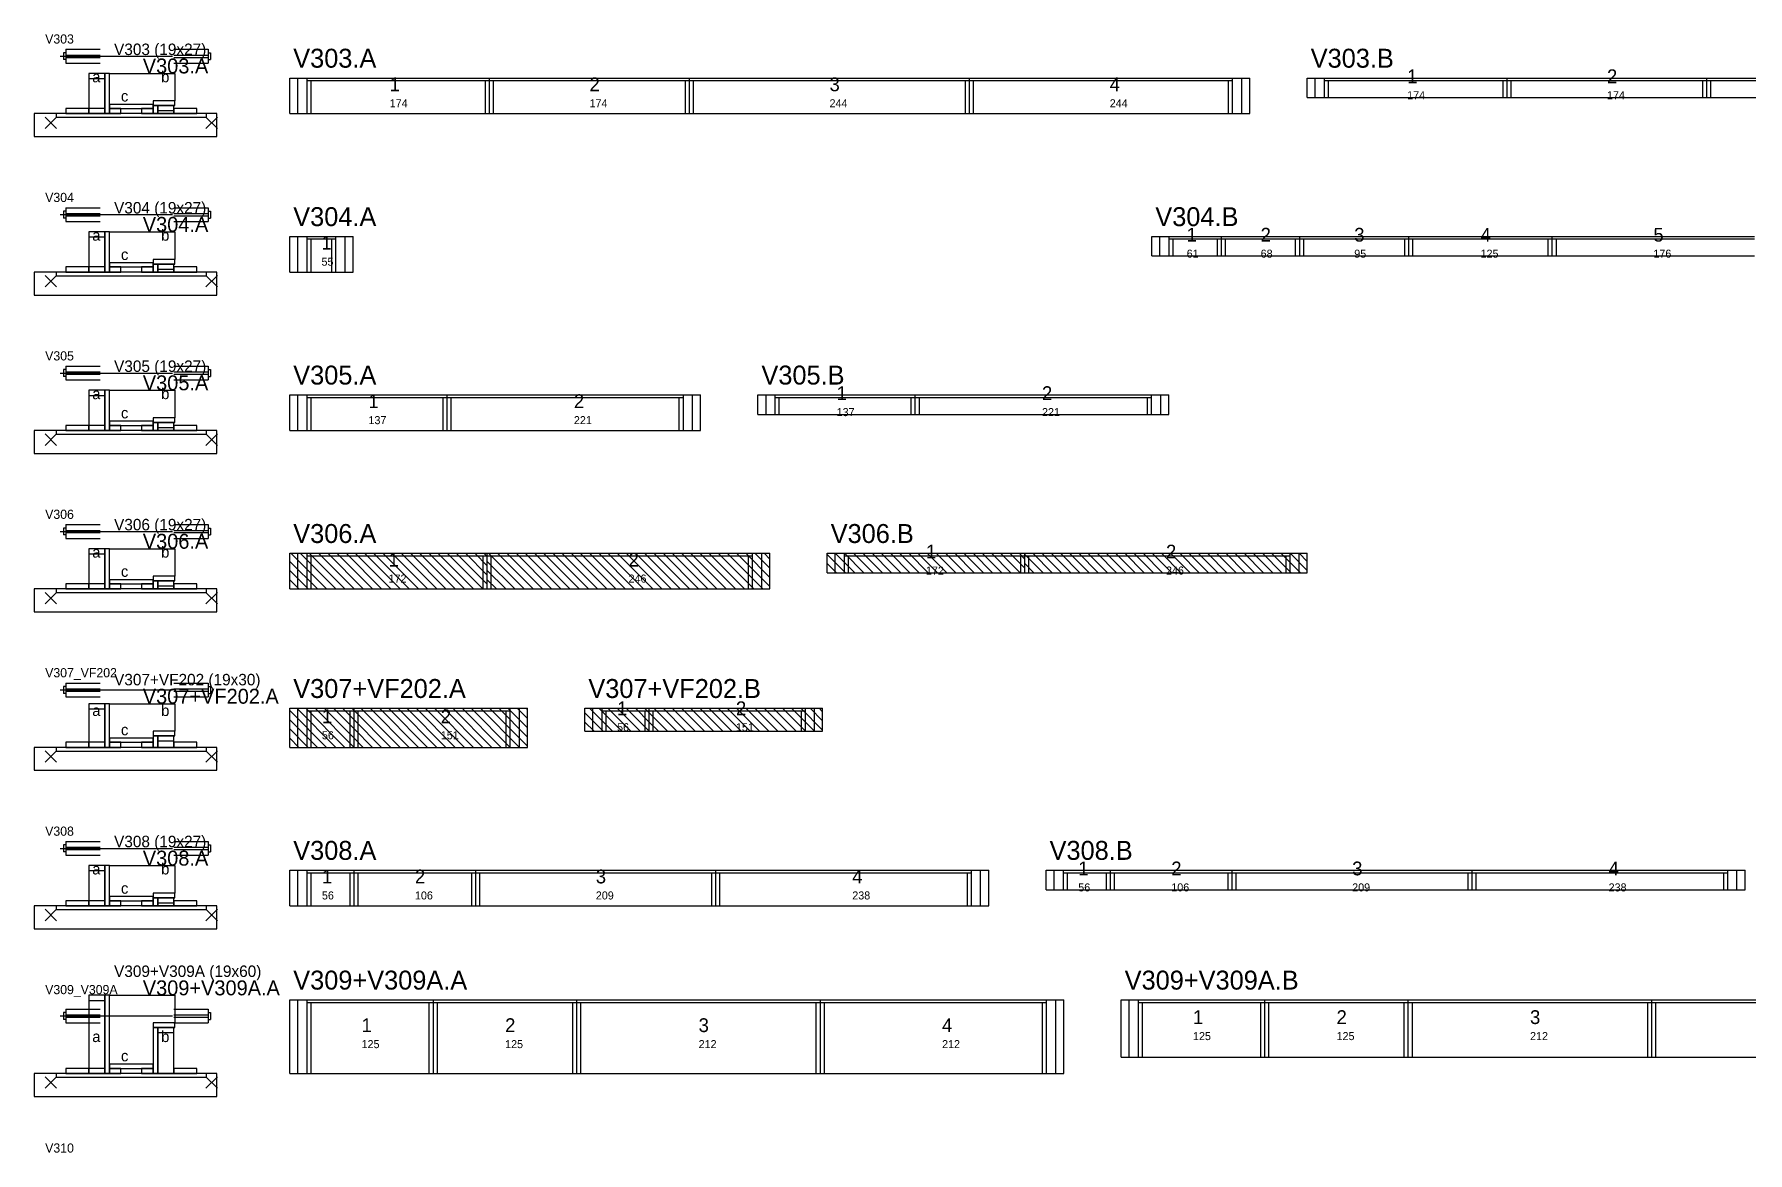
# Model space of a CAD drawing. Header units: metres. Extents: x -10 to 74425, y -2037 to 26.
# Drawn here: x 14770 to 16262, y -961 to 13 of the extents above; entities that cross this region are included whole.
import ezdxf

# ---------------------------------------------------------------- set-up
doc = ezdxf.new("R2010")
doc.units = ezdxf.units.M
doc.layers.add('LABELS', color=3, linetype='Continuous')
doc.layers.add('VIGAS', color=7, linetype='Continuous')

msp = doc.modelspace()

# ---------------------------------------------------------------- linework, layer by layer
at = {"layer": 'VIGAS'}
for p, q in [((14797, 0), (14827, 0)), ((14797, 0), (14797, -12)), ((14891, 0), (14921, 0)), ((14921, 0), (14921, -12)), ((14792, -6), (14890, -6)), ((14795, -3), (14795, -9)), ((14797, -3), (14795, -3)), ((14797, -9), (14795, -9)), ((14797, -5), (14827, -5)), ((14797, -7), (14827, -7)), ((14797, -12), (14827, -12)), ((14891, -5), (14921, -5)), ((14891, -7), (14921, -7)), ((14891, -12), (14921, -12)), ((14921, -3), (14923, -3)), ((14921, -9), (14923, -9)), ((14923, -3), (14923, -9)), ((14992, -25), (15166, -25)), ((14992, -56), (14992, -25)), ((14999, -56), (14999, -25)), ((15007, -56), (15007, -25)), ((15007, -27.2), (15166, -27.2)), ((15010.5, -56), (15010.5, -27.2)), ((15162.5, -56), (15162.5, -27.2)), ((15166, -56), (15166, -25)), ((15166, -56), (15166, -25)), ((15166, -25), (15340, -25)), ((15166, -56), (15166, -25)), ((15166, -56), (15166, -25)), ((15166, -56), (15166, -25)), ((15166, -27.2), (15340, -27.2)), ((15169.5, -56), (15169.5, -27.2)), ((15336.5, -56), (15336.5, -27.2)), ((15340, -56), (15340, -25)), ((15340, -56), (15340, -25)), ((15340, -25), (15584, -25)), ((15340, -56), (15340, -25)), ((15340, -56), (15340, -25)), ((15340, -56), (15340, -25)), ((15340, -27.2), (15584, -27.2)), ((15343.5, -56), (15343.5, -27.2)), ((15580.5, -56), (15580.5, -27.2)), ((15584, -56), (15584, -25)), ((15584, -56), (15584, -25)), ((15584, -25), (15828, -25)), ((15584, -56), (15584, -25)), ((15584, -56), (15584, -25)), ((15584, -56), (15584, -25)), ((15584, -27.2), (15813, -27.2)), ((15587.5, -56), (15587.5, -27.2)), ((15809.5, -56), (15809.5, -27.2)), ((15813, -56), (15813, -25)), ((15821, -56), (15821, -25)), ((15828, -56), (15828, -25)), ((15878, -25), (16052, -25)), ((15878, -42), (15878, -25)), ((15885, -42), (15885, -25)), ((15893, -42), (15893, -25)), ((15893, -27.2), (16052, -27.2)), ((15896.5, -42), (15896.5, -27.2)), ((16048.5, -42), (16048.5, -27.2)), ((16052, -42), (16052, -25)), ((16052, -42), (16052, -25)), ((16052, -25), (16226, -25)), ((16052, -42), (16052, -25)), ((16052, -42), (16052, -25)), ((16052, -42), (16052, -25)), ((16052, -27.2), (16226, -27.2)), ((16055.5, -42), (16055.5, -27.2)), ((16222.5, -42), (16222.5, -27.2)), ((16226, -42), (16226, -25)), ((16226, -42), (16226, -25)), ((16226, -25), (16470, -25)), ((16226, -42), (16226, -25)), ((16226, -42), (16226, -25)), ((16226, -42), (16226, -25)), ((16226, -27.2), (16470, -27.2)), ((16229.5, -42), (16229.5, -27.2)), ((15878, -42), (16052, -42)), ((15893, -42), (15896.5, -42)), ((16048.5, -42), (16052, -42)), ((16052, -42), (16226, -42)), ((16052, -42), (16055.5, -42)), ((16222.5, -42), (16226, -42)), ((16226, -42), (16470, -42)), ((16226, -42), (16229.5, -42)), ((14779, -69), (14789, -59)), ((14779, -59), (14789, -69)), ((14919, -69), (14929, -59)), ((14919, -59), (14929, -69)), ((14992, -56), (15166, -56)), ((15007, -56), (15010.5, -56)), ((15162.5, -56), (15166, -56)), ((15166, -56), (15340, -56)), ((15166, -56), (15169.5, -56)), ((15336.5, -56), (15340, -56)), ((15340, -56), (15584, -56)), ((15340, -56), (15343.5, -56)), ((15580.5, -56), (15584, -56)), ((15584, -56), (15828, -56)), ((15584, -56), (15587.5, -56)), ((15809.5, -56), (15813, -56)), ((14792, -144), (14890, -144)), ((14795, -141), (14795, -147)), ((14797, -141), (14795, -141)), ((14797, -147), (14795, -147)), ((14797, -138), (14827, -138)), ((14797, -138), (14797, -150)), ((14797, -143), (14827, -143)), ((14797, -145), (14827, -145)), ((14891, -138), (14921, -138)), ((14891, -143), (14921, -143)), ((14891, -145), (14921, -145)), ((14921, -138), (14921, -150)), ((14921, -141), (14923, -141)), ((14921, -147), (14923, -147)), ((14923, -141), (14923, -147)), ((14797, -150), (14827, -150)), ((14891, -150), (14921, -150)), ((14992, -163), (15047.2, -163)), ((14992, -194), (14992, -163)), ((14999, -194), (14999, -163)), ((15007, -194), (15007, -163)), ((15032.2, -194), (15032.2, -163)), ((15040.2, -194), (15040.2, -163)), ((15047.2, -194), (15047.2, -163)), ((15742.7, -163), (15803.4, -163)), ((15742.7, -180), (15742.7, -163)), ((15749.7, -180), (15749.7, -163)), ((15757.7, -180), (15757.7, -163)), ((15803.4, -180), (15803.4, -163)), ((15803.4, -180), (15803.4, -163)), ((15803.4, -163), (15871.4, -163)), ((15803.4, -180), (15803.4, -163)), ((15803.4, -180), (15803.4, -163)), ((15803.4, -180), (15803.4, -163)), ((15871.4, -180), (15871.4, -163)), ((15871.4, -180), (15871.4, -163)), ((15871.4, -163), (15966.4, -163)), ((15871.4, -180), (15871.4, -163)), ((15871.4, -180), (15871.4, -163)), ((15871.4, -180), (15871.4, -163)), ((15966.4, -180), (15966.4, -163)), ((15966.4, -180), (15966.4, -163)), ((15966.4, -163), (16091.4, -163)), ((15966.4, -180), (15966.4, -163)), ((15966.4, -180), (15966.4, -163)), ((15966.4, -180), (15966.4, -163)), ((16091.4, -180), (16091.4, -163)), ((16091.4, -180), (16091.4, -163)), ((16091.4, -163), (16267.4, -163)), ((16091.4, -180), (16091.4, -163)), ((16091.4, -180), (16091.4, -163)), ((16091.4, -180), (16091.4, -163)), ((15007, -165.2), (15032.2, -165.2)), ((15010.5, -194), (15010.5, -165.2)), ((15028.7, -194), (15028.7, -165.2)), ((15757.7, -165.2), (15803.4, -165.2)), ((15761.2, -180), (15761.2, -165.2)), ((15799.9, -180), (15799.9, -165.2)), ((15803.4, -165.2), (15871.4, -165.2)), ((15806.9, -180), (15806.9, -165.2)), ((15867.9, -180), (15867.9, -165.2)), ((15871.4, -165.2), (15966.4, -165.2)), ((15874.9, -180), (15874.9, -165.2)), ((15962.9, -180), (15962.9, -165.2)), ((15966.4, -165.2), (16091.4, -165.2)), ((15969.9, -180), (15969.9, -165.2)), ((16087.9, -180), (16087.9, -165.2)), ((16091.4, -165.2), (16267.4, -165.2)), ((16094.9, -180), (16094.9, -165.2)), ((15742.7, -180), (15803.4, -180)), ((15757.7, -180), (15761.2, -180)), ((15799.9, -180), (15803.4, -180)), ((15803.4, -180), (15871.4, -180)), ((15803.4, -180), (15806.9, -180)), ((15867.9, -180), (15871.4, -180)), ((15871.4, -180), (15966.4, -180)), ((15871.4, -180), (15874.9, -180)), ((15962.9, -180), (15966.4, -180)), ((15966.4, -180), (16091.4, -180)), ((15966.4, -180), (15969.9, -180)), ((16087.9, -180), (16091.4, -180)), ((16091.4, -180), (16267.4, -180)), ((16091.4, -180), (16094.9, -180)), ((14779, -207), (14789, -197)), ((14779, -197), (14789, -207)), ((14919, -207), (14929, -197)), ((14919, -197), (14929, -207)), ((14992, -194), (15047.2, -194)), ((15007, -194), (15010.5, -194)), ((15028.7, -194), (15032.2, -194)), ((14792, -282), (14890, -282)), ((14795, -279), (14795, -285)), ((14797, -279), (14795, -279)), ((14797, -276), (14827, -276)), ((14797, -276), (14797, -288)), ((14797, -281), (14827, -281)), ((14797, -283), (14827, -283)), ((14891, -276), (14921, -276)), ((14891, -281), (14921, -281)), ((14891, -283), (14921, -283)), ((14921, -276), (14921, -288)), ((14921, -279), (14923, -279)), ((14923, -279), (14923, -285)), ((14797, -285), (14795, -285)), ((14797, -288), (14827, -288)), ((14891, -288), (14921, -288)), ((14921, -285), (14923, -285)), ((14992, -301), (15129, -301)), ((14992, -332), (14992, -301)), ((14999, -332), (14999, -301)), ((15007, -332), (15007, -301)), ((15007, -303.2), (15129, -303.2)), ((15010.5, -332), (15010.5, -303.2)), ((15125.5, -332), (15125.5, -303.2)), ((15129, -332), (15129, -301)), ((15129, -332), (15129, -301)), ((15129, -301), (15349.7, -301)), ((15129, -332), (15129, -301)), ((15129, -332), (15129, -301)), ((15129, -332), (15129, -301)), ((15129, -303.2), (15334.7, -303.2)), ((15132.5, -332), (15132.5, -303.2)), ((15331.2, -332), (15331.2, -303.2)), ((15334.7, -332), (15334.7, -301)), ((15342.7, -332), (15342.7, -301)), ((15349.7, -332), (15349.7, -301)), ((15399.7, -301), (15536.7, -301)), ((15399.7, -318), (15399.7, -301)), ((15406.7, -318), (15406.7, -301)), ((15414.7, -318), (15414.7, -301)), ((15414.7, -303.2), (15536.7, -303.2)), ((15418.2, -318), (15418.2, -303.2)), ((15533.2, -318), (15533.2, -303.2)), ((15536.7, -318), (15536.7, -301)), ((15536.7, -318), (15536.7, -301)), ((15536.7, -301), (15757.4, -301)), ((15536.7, -318), (15536.7, -301)), ((15536.7, -318), (15536.7, -301)), ((15536.7, -318), (15536.7, -301)), ((15536.7, -303.2), (15742.4, -303.2)), ((15540.2, -318), (15540.2, -303.2)), ((15738.9, -318), (15738.9, -303.2)), ((15742.4, -318), (15742.4, -301)), ((15750.4, -318), (15750.4, -301)), ((15757.4, -318), (15757.4, -301)), ((15399.7, -318), (15536.7, -318)), ((15414.7, -318), (15418.2, -318)), ((15533.2, -318), (15536.7, -318)), ((15536.7, -318), (15757.4, -318)), ((15536.7, -318), (15540.2, -318)), ((15738.9, -318), (15742.4, -318)), ((14779, -345), (14789, -335)), ((14779, -335), (14789, -345)), ((14919, -345), (14929, -335)), ((14919, -335), (14929, -345)), ((14992, -332), (15129, -332)), ((15007, -332), (15010.5, -332)), ((15125.5, -332), (15129, -332)), ((15129, -332), (15349.7, -332)), ((15129, -332), (15132.5, -332)), ((15331.2, -332), (15334.7, -332)), ((14795, -417), (14795, -423)), ((14797, -417), (14795, -417)), ((14797, -414), (14827, -414)), ((14797, -414), (14797, -426)), ((14891, -414), (14921, -414)), ((14921, -414), (14921, -426)), ((14921, -417), (14923, -417)), ((14923, -417), (14923, -423)), ((14792, -420), (14890, -420)), ((14797, -423), (14795, -423)), ((14797, -419), (14827, -419)), ((14797, -421), (14827, -421)), ((14797, -426), (14827, -426)), ((14891, -419), (14921, -419)), ((14891, -421), (14921, -421)), ((14891, -426), (14921, -426)), ((14921, -423), (14923, -423)), ((14992, -439), (15164, -439)), ((14992, -470), (14992, -439)), ((15016, -470), (14992, -446)), ((15024, -470), (14993, -439)), ((14999, -470), (14999, -439)), ((15032, -470), (15001, -439)), ((15007, -470), (15007, -439)), ((15007, -441.2), (15164, -441.2)), ((15040, -470), (15009, -439)), ((15010.5, -470), (15010.5, -441.2)), ((15048, -470), (15017, -439)), ((15056, -470), (15025, -439)), ((15064, -470), (15033, -439)), ((15072, -470), (15041, -439)), ((15080, -470), (15049, -439)), ((15088, -470), (15057, -439)), ((15096, -470), (15065, -439)), ((15104, -470), (15073, -439)), ((15112, -470), (15081, -439)), ((15120, -470), (15089, -439)), ((15128, -470), (15097, -439)), ((15136, -470), (15105, -439)), ((15144, -470), (15113, -439)), ((15152, -470), (15121, -439)), ((15160, -470), (15129, -439)), ((15164, -466), (15137, -439)), ((15164, -458), (15145, -439)), ((15164, -450), (15153, -439)), ((15160.5, -470), (15160.5, -441.2)), ((15164, -442), (15161, -439)), ((15164, -470), (15164, -439)), ((15164, -470), (15164, -439)), ((15164, -439), (15410, -439)), ((15164, -470), (15164, -439)), ((15164, -470), (15164, -439)), ((15164, -470), (15164, -439)), ((15164, -441.2), (15395, -441.2)), ((15188, -470), (15164, -446)), ((15196, -470), (15165, -439)), ((15167.5, -470), (15167.5, -441.2)), ((15204, -470), (15173, -439)), ((15212, -470), (15181, -439)), ((15220, -470), (15189, -439)), ((15228, -470), (15197, -439)), ((15236, -470), (15205, -439)), ((15244, -470), (15213, -439)), ((15252, -470), (15221, -439)), ((15260, -470), (15229, -439)), ((15268, -470), (15237, -439)), ((15276, -470), (15245, -439)), ((15284, -470), (15253, -439)), ((15292, -470), (15261, -439)), ((15300, -470), (15269, -439)), ((15308, -470), (15277, -439)), ((15316, -470), (15285, -439)), ((15324, -470), (15293, -439)), ((15332, -470), (15301, -439)), ((15340, -470), (15309, -439)), ((15348, -470), (15317, -439)), ((15356, -470), (15325, -439)), ((15364, -470), (15333, -439)), ((15372, -470), (15341, -439)), ((15380, -470), (15349, -439)), ((15388, -470), (15357, -439)), ((15396, -470), (15365, -439)), ((15404, -470), (15373, -439)), ((15410, -468), (15381, -439)), ((15410, -460), (15389, -439)), ((15391.5, -470), (15391.5, -441.2)), ((15395, -470), (15395, -439)), ((15410, -452), (15397, -439)), ((15403, -470), (15403, -439)), ((15410, -444), (15405, -439)), ((15410, -470), (15410, -439)), ((15460, -439), (15632, -439)), ((15460, -456), (15460, -439)), ((15476, -456), (15460, -440)), ((15467, -456), (15467, -439)), ((15484, -456), (15467, -439)), ((15475, -456), (15475, -439)), ((15492, -456), (15475, -439)), ((15475, -441.2), (15632, -441.2)), ((15478.5, -456), (15478.5, -441.2)), ((15500, -456), (15483, -439)), ((15508, -456), (15491, -439)), ((15516, -456), (15499, -439)), ((15524, -456), (15507, -439)), ((15532, -456), (15515, -439)), ((15540, -456), (15523, -439)), ((15548, -456), (15531, -439)), ((15556, -456), (15539, -439)), ((15564, -456), (15547, -439)), ((15572, -456), (15555, -439)), ((15580, -456), (15563, -439)), ((15588, -456), (15571, -439)), ((15596, -456), (15579, -439)), ((15604, -456), (15587, -439)), ((15612, -456), (15595, -439)), ((15620, -456), (15603, -439)), ((15628, -456), (15611, -439)), ((15632, -452), (15619, -439)), ((15632, -444), (15627, -439)), ((15628.5, -456), (15628.5, -441.2)), ((15632, -456), (15632, -439)), ((15632, -456), (15632, -439)), ((15632, -439), (15878, -439)), ((15632, -456), (15632, -439)), ((15632, -456), (15632, -439)), ((15632, -456), (15632, -439)), ((15648, -456), (15632, -440)), ((15632, -441.2), (15863, -441.2)), ((15635.5, -456), (15635.5, -441.2)), ((15656, -456), (15639, -439)), ((15664, -456), (15647, -439)), ((15672, -456), (15655, -439)), ((15680, -456), (15663, -439)), ((15688, -456), (15671, -439)), ((15696, -456), (15679, -439)), ((15704, -456), (15687, -439)), ((15712, -456), (15695, -439)), ((15720, -456), (15703, -439)), ((15728, -456), (15711, -439)), ((15736, -456), (15719, -439)), ((15744, -456), (15727, -439)), ((15752, -456), (15735, -439)), ((15760, -456), (15743, -439)), ((15768, -456), (15751, -439)), ((15776, -456), (15759, -439)), ((15784, -456), (15767, -439)), ((15792, -456), (15775, -439)), ((15800, -456), (15783, -439)), ((15808, -456), (15791, -439)), ((15816, -456), (15799, -439)), ((15824, -456), (15807, -439)), ((15832, -456), (15815, -439)), ((15840, -456), (15823, -439)), ((15848, -456), (15831, -439)), ((15856, -456), (15839, -439)), ((15864, -456), (15847, -439)), ((15872, -456), (15855, -439)), ((15859.5, -456), (15859.5, -441.2)), ((15863, -456), (15863, -439)), ((15878, -454), (15863, -439)), ((15871, -456), (15871, -439)), ((15878, -446), (15871, -439)), ((15878, -456), (15878, -439)), ((15008, -470), (14992, -454)), ((15000, -470), (14992, -462)), ((15180, -470), (15164, -454)), ((15172, -470), (15164, -462)), ((15468, -456), (15460, -448)), ((15460, -456), (15632, -456)), ((15460, -456), (15460, -456)), ((15475, -456), (15478.5, -456)), ((15628.5, -456), (15632, -456)), ((15640, -456), (15632, -448)), ((15632, -456), (15878, -456)), ((15632, -456), (15635.5, -456)), ((15632, -456), (15632, -456)), ((15859.5, -456), (15863, -456)), ((14779, -483), (14789, -473)), ((14779, -473), (14789, -483)), ((14919, -483), (14929, -473)), ((14919, -473), (14929, -483)), ((14992, -470), (15164, -470)), ((14992, -470), (14992, -470)), ((15007, -470), (15010.5, -470)), ((15160.5, -470), (15164, -470)), ((15164, -470), (15410, -470)), ((15164, -470), (15167.5, -470)), ((15164, -470), (15164, -470)), ((15391.5, -470), (15395, -470)), ((14797, -552), (14827, -552)), ((14797, -552), (14797, -564)), ((14891, -552), (14921, -552)), ((14921, -552), (14921, -564)), ((14792, -558), (14890, -558)), ((14795, -555), (14795, -561)), ((14797, -555), (14795, -555)), ((14797, -561), (14795, -561)), ((14797, -557), (14827, -557)), ((14797, -559), (14827, -559)), ((14797, -564), (14827, -564)), ((14891, -557), (14921, -557)), ((14891, -559), (14921, -559)), ((14891, -564), (14921, -564)), ((14921, -555), (14923, -555)), ((14921, -561), (14923, -561)), ((14923, -555), (14923, -561)), ((14992, -574), (15048, -574)), ((14992, -608), (14992, -574)), ((15024, -608), (14992, -576)), ((15032, -608), (14998, -574)), ((14999, -608), (14999, -574)), ((15040, -608), (15006, -574)), ((15007, -608), (15007, -574)), ((15007, -576.2), (15048, -576.2)), ((15010.5, -608), (15010.5, -576.2)), ((15048, -608), (15014, -574)), ((15048, -600), (15022, -574)), ((15048, -592), (15030, -574)), ((15048, -584), (15038, -574)), ((15044.5, -608), (15044.5, -576.2)), ((15048, -576), (15046, -574)), ((15048, -608), (15048, -574)), ((15048, -608), (15048, -574)), ((15048, -574), (15199, -574)), ((15048, -608), (15048, -574)), ((15048, -608), (15048, -574)), ((15048, -608), (15048, -574)), ((15080, -608), (15048, -576)), ((15048, -576.2), (15184, -576.2)), ((15051.5, -608), (15051.5, -576.2)), ((15088, -608), (15054, -574)), ((15096, -608), (15062, -574)), ((15104, -608), (15070, -574)), ((15112, -608), (15078, -574)), ((15120, -608), (15086, -574)), ((15128, -608), (15094, -574)), ((15136, -608), (15102, -574)), ((15144, -608), (15110, -574)), ((15152, -608), (15118, -574)), ((15160, -608), (15126, -574)), ((15168, -608), (15134, -574)), ((15176, -608), (15142, -574)), ((15184, -608), (15150, -574)), ((15192, -608), (15158, -574)), ((15199, -607), (15166, -574)), ((15199, -599), (15174, -574)), ((15180.5, -608), (15180.5, -576.2)), ((15199, -591), (15182, -574)), ((15184, -608), (15184, -574)), ((15199, -583), (15190, -574)), ((15192, -608), (15192, -574)), ((15199, -575), (15198, -574)), ((15199, -608), (15199, -574)), ((15249, -574), (15305, -574)), ((15249, -594), (15249, -574)), ((15265, -594), (15249, -578)), ((15273, -594), (15253, -574)), ((15256, -594), (15256, -574)), ((15281, -594), (15261, -574)), ((15264, -594), (15264, -574)), ((15264, -576.2), (15305, -576.2)), ((15267.5, -594), (15267.5, -576.2)), ((15289, -594), (15269, -574)), ((15297, -594), (15277, -574)), ((15305, -594), (15285, -574)), ((15305, -586), (15293, -574)), ((15305, -578), (15301, -574)), ((15301.5, -594), (15301.5, -576.2)), ((15305, -594), (15305, -574)), ((15305, -594), (15305, -574)), ((15305, -574), (15456, -574)), ((15305, -594), (15305, -574)), ((15305, -594), (15305, -574)), ((15305, -594), (15305, -574)), ((15305, -576.2), (15441, -576.2)), ((15321, -594), (15305, -578)), ((15308.5, -594), (15308.5, -576.2)), ((15329, -594), (15309, -574)), ((15337, -594), (15317, -574)), ((15345, -594), (15325, -574)), ((15353, -594), (15333, -574)), ((15361, -594), (15341, -574)), ((15369, -594), (15349, -574)), ((15377, -594), (15357, -574)), ((15385, -594), (15365, -574)), ((15393, -594), (15373, -574)), ((15401, -594), (15381, -574)), ((15409, -594), (15389, -574)), ((15417, -594), (15397, -574)), ((15425, -594), (15405, -574)), ((15433, -594), (15413, -574)), ((15441, -594), (15421, -574)), ((15449, -594), (15429, -574)), ((15456, -593), (15437, -574)), ((15437.5, -594), (15437.5, -576.2)), ((15441, -594), (15441, -574)), ((15456, -585), (15445, -574)), ((15449, -594), (15449, -574)), ((15456, -577), (15453, -574)), ((15456, -594), (15456, -574)), ((15016, -608), (14992, -584)), ((15008, -608), (14992, -592)), ((15072, -608), (15048, -584)), ((15064, -608), (15048, -592)), ((15257, -594), (15249, -586)), ((15249, -594), (15305, -594)), ((15249, -594), (15249, -594)), ((15264, -594), (15267.5, -594)), ((15301.5, -594), (15305, -594)), ((15313, -594), (15305, -586)), ((15305, -594), (15456, -594)), ((15305, -594), (15308.5, -594)), ((15305, -594), (15305, -594)), ((15437.5, -594), (15441, -594)), ((14779, -621), (14789, -611)), ((14779, -611), (14789, -621)), ((14919, -621), (14929, -611)), ((14919, -611), (14929, -621)), ((15000, -608), (14992, -600)), ((14992, -608), (15048, -608)), ((14992, -608), (14992, -608)), ((15007, -608), (15010.5, -608)), ((15044.5, -608), (15048, -608)), ((15056, -608), (15048, -600)), ((15048, -608), (15199, -608)), ((15048, -608), (15051.5, -608)), ((15048, -608), (15048, -608)), ((15180.5, -608), (15184, -608)), ((14792, -696), (14890, -696)), ((14795, -693), (14795, -699)), ((14797, -693), (14795, -693)), ((14797, -699), (14795, -699)), ((14797, -690), (14827, -690)), ((14797, -690), (14797, -702)), ((14797, -695), (14827, -695)), ((14797, -697), (14827, -697)), ((14891, -690), (14921, -690)), ((14891, -695), (14921, -695)), ((14891, -697), (14921, -697)), ((14921, -690), (14921, -702)), ((14921, -693), (14923, -693)), ((14921, -699), (14923, -699)), ((14923, -693), (14923, -699)), ((14797, -702), (14827, -702)), ((14891, -702), (14921, -702)), ((14992, -715), (15048, -715)), ((14992, -746), (14992, -715)), ((14999, -746), (14999, -715)), ((15007, -746), (15007, -715)), ((15048, -746), (15048, -715)), ((15048, -746), (15048, -715)), ((15048, -715), (15154, -715)), ((15048, -746), (15048, -715)), ((15048, -746), (15048, -715)), ((15048, -746), (15048, -715)), ((15154, -746), (15154, -715)), ((15154, -746), (15154, -715)), ((15154, -715), (15363, -715)), ((15154, -746), (15154, -715)), ((15154, -746), (15154, -715)), ((15154, -746), (15154, -715)), ((15363, -746), (15363, -715)), ((15363, -746), (15363, -715)), ((15363, -715), (15600.6, -715)), ((15363, -746), (15363, -715)), ((15363, -746), (15363, -715)), ((15363, -746), (15363, -715)), ((15585.6, -746), (15585.6, -715)), ((15593.6, -746), (15593.6, -715)), ((15600.6, -746), (15600.6, -715)), ((15650.6, -715), (15706.6, -715)), ((15650.6, -732), (15650.6, -715)), ((15657.6, -732), (15657.6, -715)), ((15665.6, -732), (15665.6, -715)), ((15706.6, -732), (15706.6, -715)), ((15706.6, -732), (15706.6, -715)), ((15706.6, -715), (15812.6, -715)), ((15706.6, -732), (15706.6, -715)), ((15706.6, -732), (15706.6, -715)), ((15706.6, -732), (15706.6, -715)), ((15812.6, -732), (15812.6, -715)), ((15812.6, -732), (15812.6, -715)), ((15812.6, -715), (16021.6, -715)), ((15812.6, -732), (15812.6, -715)), ((15812.6, -732), (15812.6, -715)), ((15812.6, -732), (15812.6, -715)), ((16021.6, -732), (16021.6, -715)), ((16021.6, -732), (16021.6, -715)), ((16021.6, -715), (16259.2, -715)), ((16021.6, -732), (16021.6, -715)), ((16021.6, -732), (16021.6, -715)), ((16021.6, -732), (16021.6, -715)), ((16244.2, -732), (16244.2, -715)), ((16252.2, -732), (16252.2, -715)), ((16259.2, -732), (16259.2, -715)), ((15007, -717.2), (15048, -717.2)), ((15010.5, -746), (15010.5, -717.2)), ((15044.5, -746), (15044.5, -717.2)), ((15048, -717.2), (15154, -717.2)), ((15051.5, -746), (15051.5, -717.2)), ((15150.5, -746), (15150.5, -717.2)), ((15154, -717.2), (15363, -717.2)), ((15157.5, -746), (15157.5, -717.2)), ((15359.5, -746), (15359.5, -717.2)), ((15363, -717.2), (15585.6, -717.2)), ((15366.5, -746), (15366.5, -717.2)), ((15582.1, -746), (15582.1, -717.2)), ((15665.6, -717.2), (15706.6, -717.2)), ((15669.1, -732), (15669.1, -717.2)), ((15703.1, -732), (15703.1, -717.2)), ((15706.6, -717.2), (15812.6, -717.2)), ((15710.1, -732), (15710.1, -717.2)), ((15809.1, -732), (15809.1, -717.2)), ((15812.6, -717.2), (16021.6, -717.2)), ((15816.1, -732), (15816.1, -717.2)), ((16018.1, -732), (16018.1, -717.2)), ((16021.6, -717.2), (16244.2, -717.2)), ((16025.1, -732), (16025.1, -717.2)), ((16240.7, -732), (16240.7, -717.2)), ((14992, -746), (15048, -746)), ((15007, -746), (15010.5, -746)), ((15044.5, -746), (15048, -746)), ((15048, -746), (15154, -746)), ((15048, -746), (15051.5, -746)), ((15150.5, -746), (15154, -746)), ((15154, -746), (15363, -746)), ((15154, -746), (15157.5, -746)), ((15359.5, -746), (15363, -746)), ((15363, -746), (15600.6, -746)), ((15363, -746), (15366.5, -746)), ((15582.1, -746), (15585.6, -746)), ((15650.6, -732), (15706.6, -732)), ((15665.6, -732), (15669.1, -732)), ((15703.1, -732), (15706.6, -732)), ((15706.6, -732), (15812.6, -732)), ((15706.6, -732), (15710.1, -732)), ((15809.1, -732), (15812.6, -732)), ((15812.6, -732), (16021.6, -732)), ((15812.6, -732), (15816.1, -732)), ((16018.1, -732), (16021.6, -732)), ((16021.6, -732), (16259.2, -732)), ((16021.6, -732), (16025.1, -732)), ((16240.7, -732), (16244.2, -732)), ((14779, -759), (14789, -749)), ((14779, -749), (14789, -759)), ((14919, -759), (14929, -749)), ((14919, -749), (14929, -759)), ((14992, -828), (15117, -828)), ((14992, -892), (14992, -828)), ((14999, -892), (14999, -828)), ((15007, -892), (15007, -828)), ((15007, -830.2), (15117, -830.2)), ((15010.5, -892), (15010.5, -830.2)), ((15113.5, -892), (15113.5, -830.2)), ((15117, -892), (15117, -828)), ((15117, -892), (15117, -828)), ((15117, -828), (15242, -828)), ((15117, -892), (15117, -828)), ((15117, -892), (15117, -828)), ((15117, -892), (15117, -828)), ((15117, -830.2), (15242, -830.2)), ((15120.5, -892), (15120.5, -830.2)), ((15238.5, -892), (15238.5, -830.2)), ((15242, -892), (15242, -828)), ((15242, -892), (15242, -828)), ((15242, -828), (15454, -828)), ((15242, -892), (15242, -828)), ((15242, -892), (15242, -828)), ((15242, -892), (15242, -828)), ((15242, -830.2), (15454, -830.2)), ((15245.5, -892), (15245.5, -830.2)), ((15450.5, -892), (15450.5, -830.2)), ((15454, -892), (15454, -828)), ((15454, -892), (15454, -828)), ((15454, -828), (15666, -828)), ((15454, -892), (15454, -828)), ((15454, -892), (15454, -828)), ((15454, -892), (15454, -828)), ((15454, -830.2), (15651, -830.2)), ((15457.5, -892), (15457.5, -830.2)), ((15647.5, -892), (15647.5, -830.2)), ((15651, -892), (15651, -828)), ((15659, -892), (15659, -828)), ((15666, -892), (15666, -828)), ((15716, -828), (15841, -828)), ((15716, -878), (15716, -828)), ((15723, -878), (15723, -828)), ((15731, -878), (15731, -828)), ((15731, -830.2), (15841, -830.2)), ((15734.5, -878), (15734.5, -830.2)), ((15837.5, -878), (15837.5, -830.2)), ((15841, -878), (15841, -828)), ((15841, -878), (15841, -828)), ((15841, -828), (15966, -828)), ((15841, -878), (15841, -828)), ((15841, -878), (15841, -828)), ((15841, -878), (15841, -828)), ((15841, -830.2), (15966, -830.2)), ((15844.5, -878), (15844.5, -830.2)), ((15962.5, -878), (15962.5, -830.2)), ((15966, -878), (15966, -828)), ((15966, -878), (15966, -828)), ((15966, -828), (16178, -828)), ((15966, -878), (15966, -828)), ((15966, -878), (15966, -828)), ((15966, -878), (15966, -828)), ((15966, -830.2), (16178, -830.2)), ((15969.5, -878), (15969.5, -830.2)), ((16174.5, -878), (16174.5, -830.2)), ((16178, -878), (16178, -828)), ((16178, -878), (16178, -828)), ((16178, -828), (16390, -828)), ((16178, -878), (16178, -828)), ((16178, -878), (16178, -828)), ((16178, -878), (16178, -828)), ((16178, -830.2), (16375, -830.2)), ((16181.5, -878), (16181.5, -830.2)), ((14792, -842), (14890, -842)), ((14795, -839), (14795, -845)), ((14797, -839), (14795, -839)), ((14797, -845), (14795, -845)), ((14797, -836), (14827, -836)), ((14797, -836), (14797, -848)), ((14797, -841), (14827, -841)), ((14797, -843), (14827, -843)), ((14797, -848), (14827, -848)), ((14891, -836), (14921, -836)), ((14891, -841), (14921, -841)), ((14891, -843), (14921, -843)), ((14891, -848), (14921, -848)), ((14921, -836), (14921, -848)), ((14921, -839), (14923, -839)), ((14921, -845), (14923, -845)), ((14923, -839), (14923, -845)), ((15716, -878), (15841, -878)), ((15731, -878), (15734.5, -878)), ((15837.5, -878), (15841, -878)), ((15841, -878), (15966, -878)), ((15841, -878), (15844.5, -878)), ((15962.5, -878), (15966, -878)), ((15966, -878), (16178, -878)), ((15966, -878), (15969.5, -878)), ((16174.5, -878), (16178, -878)), ((16178, -878), (16390, -878)), ((16178, -878), (16181.5, -878)), ((14779, -905), (14789, -895)), ((14779, -895), (14789, -905)), ((14919, -905), (14929, -895)), ((14919, -895), (14929, -905)), ((14992, -892), (15117, -892)), ((15007, -892), (15010.5, -892)), ((15113.5, -892), (15117, -892)), ((15117, -892), (15242, -892)), ((15117, -892), (15120.5, -892)), ((15238.5, -892), (15242, -892)), ((15242, -892), (15454, -892)), ((15242, -892), (15245.5, -892)), ((15450.5, -892), (15454, -892)), ((15454, -892), (15666, -892)), ((15454, -892), (15457.5, -892)), ((15647.5, -892), (15651, -892))]:
    msp.add_line(p, q, dxfattribs=at)
for points in [[(14817, -56), (14831, -56), (14831, -21), (14817, -21)], [(14817, -25.4), (14831, -25.4), (14831, -21), (14817, -21)], [(14831, -56), (14835, -56), (14835, -21), (14831, -21)], [(14835, -48), (14835, -21), (14892, -21), (14892, -45), (14873, -45), (14873, -48)], [(14769.5, -76), (14928.5, -76), (14928.5, -56), (14769.5, -56)], [(14788.5, -59.2), (14919.5, -59.2), (14919.5, -56), (14788.5, -56)], [(14797, -56), (14817, -56), (14817, -51.6), (14797, -51.6)], [(14817, -56), (14831, -56), (14831, -51.6), (14817, -51.6)], [(14835, -51.6), (14873, -51.6), (14873, -48), (14835, -48)], [(14835, -56), (14845, -56), (14845, -51.6), (14835, -51.6)], [(14863, -56), (14873, -56), (14873, -51.6), (14863, -51.6)], [(14873, -49), (14892, -49), (14892, -45), (14873, -45)], [(14873, -56), (14877, -56), (14877, -49), (14873, -49)], [(14877, -56), (14891, -56), (14891, -49), (14877, -49)], [(14877, -53.4), (14891, -53.4), (14891, -49), (14877, -49)], [(14891, -56), (14911, -56), (14911, -51.6), (14891, -51.6)], [(14817, -194), (14831, -194), (14831, -159), (14817, -159)], [(14817, -163.4), (14831, -163.4), (14831, -159), (14817, -159)], [(14831, -194), (14835, -194), (14835, -159), (14831, -159)], [(14835, -186), (14835, -159), (14892, -159), (14892, -183), (14873, -183), (14873, -186)], [(14797, -194), (14817, -194), (14817, -189.6), (14797, -189.6)], [(14817, -194), (14831, -194), (14831, -189.6), (14817, -189.6)], [(14835, -189.6), (14873, -189.6), (14873, -186), (14835, -186)], [(14835, -194), (14845, -194), (14845, -189.6), (14835, -189.6)], [(14863, -194), (14873, -194), (14873, -189.6), (14863, -189.6)], [(14873, -187), (14892, -187), (14892, -183), (14873, -183)], [(14873, -194), (14877, -194), (14877, -187), (14873, -187)], [(14877, -194), (14891, -194), (14891, -187), (14877, -187)], [(14877, -191.4), (14891, -191.4), (14891, -187), (14877, -187)], [(14891, -194), (14911, -194), (14911, -189.6), (14891, -189.6)], [(14769.5, -214), (14928.5, -214), (14928.5, -194), (14769.5, -194)], [(14788.5, -197.2), (14919.5, -197.2), (14919.5, -194), (14788.5, -194)], [(14817, -332), (14831, -332), (14831, -297), (14817, -297)], [(14817, -301.4), (14831, -301.4), (14831, -297), (14817, -297)], [(14831, -332), (14835, -332), (14835, -297), (14831, -297)], [(14835, -324), (14835, -297), (14892, -297), (14892, -321), (14873, -321), (14873, -324)], [(14797, -332), (14817, -332), (14817, -327.6), (14797, -327.6)], [(14817, -332), (14831, -332), (14831, -327.6), (14817, -327.6)], [(14835, -327.6), (14873, -327.6), (14873, -324), (14835, -324)], [(14835, -332), (14845, -332), (14845, -327.6), (14835, -327.6)], [(14863, -332), (14873, -332), (14873, -327.6), (14863, -327.6)], [(14873, -325), (14892, -325), (14892, -321), (14873, -321)], [(14873, -332), (14877, -332), (14877, -325), (14873, -325)], [(14877, -332), (14891, -332), (14891, -325), (14877, -325)], [(14877, -329.4), (14891, -329.4), (14891, -325), (14877, -325)], [(14891, -332), (14911, -332), (14911, -327.6), (14891, -327.6)], [(14769.5, -352), (14928.5, -352), (14928.5, -332), (14769.5, -332)], [(14788.5, -335.2), (14919.5, -335.2), (14919.5, -332), (14788.5, -332)], [(14817, -470), (14831, -470), (14831, -435), (14817, -435)], [(14817, -439.4), (14831, -439.4), (14831, -435), (14817, -435)], [(14831, -470), (14835, -470), (14835, -435), (14831, -435)], [(14835, -462), (14835, -435), (14892, -435), (14892, -459), (14873, -459), (14873, -462)], [(14835, -465.6), (14873, -465.6), (14873, -462), (14835, -462)], [(14873, -463), (14892, -463), (14892, -459), (14873, -459)], [(14769.5, -490), (14928.5, -490), (14928.5, -470), (14769.5, -470)], [(14788.5, -473.2), (14919.5, -473.2), (14919.5, -470), (14788.5, -470)], [(14797, -470), (14817, -470), (14817, -465.6), (14797, -465.6)], [(14817, -470), (14831, -470), (14831, -465.6), (14817, -465.6)], [(14835, -470), (14845, -470), (14845, -465.6), (14835, -465.6)], [(14863, -470), (14873, -470), (14873, -465.6), (14863, -465.6)], [(14873, -470), (14877, -470), (14877, -463), (14873, -463)], [(14877, -470), (14891, -470), (14891, -463), (14877, -463)], [(14877, -467.4), (14891, -467.4), (14891, -463), (14877, -463)], [(14891, -470), (14911, -470), (14911, -465.6), (14891, -465.6)], [(14817, -608), (14831, -608), (14831, -570), (14817, -570)], [(14817, -574.4), (14831, -574.4), (14831, -570), (14817, -570)], [(14831, -608), (14835, -608), (14835, -570), (14831, -570)], [(14835, -600), (14835, -570), (14892, -570), (14892, -594), (14873, -594), (14873, -600)], [(14873, -598), (14892, -598), (14892, -594), (14873, -594)], [(14769.5, -628), (14928.5, -628), (14928.5, -608), (14769.5, -608)], [(14788.5, -611.2), (14919.5, -611.2), (14919.5, -608), (14788.5, -608)], [(14797, -608), (14817, -608), (14817, -603.6), (14797, -603.6)], [(14817, -608), (14831, -608), (14831, -603.6), (14817, -603.6)], [(14835, -603.6), (14873, -603.6), (14873, -600), (14835, -600)], [(14835, -608), (14845, -608), (14845, -603.6), (14835, -603.6)], [(14863, -608), (14873, -608), (14873, -603.6), (14863, -603.6)], [(14873, -608), (14877, -608), (14877, -598), (14873, -598)], [(14877, -608), (14891, -608), (14891, -598), (14877, -598)], [(14877, -602.4), (14891, -602.4), (14891, -598), (14877, -598)], [(14891, -608), (14911, -608), (14911, -603.6), (14891, -603.6)], [(14817, -746), (14831, -746), (14831, -711), (14817, -711)], [(14817, -715.4), (14831, -715.4), (14831, -711), (14817, -711)], [(14831, -746), (14835, -746), (14835, -711), (14831, -711)], [(14835, -738), (14835, -711), (14892, -711), (14892, -735), (14873, -735), (14873, -738)], [(14769.5, -766), (14928.5, -766), (14928.5, -746), (14769.5, -746)], [(14788.5, -749.2), (14919.5, -749.2), (14919.5, -746), (14788.5, -746)], [(14797, -746), (14817, -746), (14817, -741.6), (14797, -741.6)], [(14817, -746), (14831, -746), (14831, -741.6), (14817, -741.6)], [(14835, -741.6), (14873, -741.6), (14873, -738), (14835, -738)], [(14835, -746), (14845, -746), (14845, -741.6), (14835, -741.6)], [(14863, -746), (14873, -746), (14873, -741.6), (14863, -741.6)], [(14873, -739), (14892, -739), (14892, -735), (14873, -735)], [(14873, -746), (14877, -746), (14877, -739), (14873, -739)], [(14877, -746), (14891, -746), (14891, -739), (14877, -739)], [(14877, -743.4), (14891, -743.4), (14891, -739), (14877, -739)], [(14891, -746), (14911, -746), (14911, -741.6), (14891, -741.6)], [(14817, -892), (14831, -892), (14831, -824), (14817, -824)], [(14817, -828.4), (14831, -828.4), (14831, -824), (14817, -824)], [(14831, -892), (14835, -892), (14835, -824), (14831, -824)], [(14835, -884), (14835, -824), (14892, -824), (14892, -848), (14873, -848), (14873, -884)], [(14873, -852), (14892, -852), (14892, -848), (14873, -848)], [(14873, -892), (14877, -892), (14877, -852), (14873, -852)], [(14877, -892), (14891, -892), (14891, -852), (14877, -852)], [(14877, -856.4), (14891, -856.4), (14891, -852), (14877, -852)], [(14769.5, -912), (14928.5, -912), (14928.5, -892), (14769.5, -892)], [(14788.5, -895.2), (14919.5, -895.2), (14919.5, -892), (14788.5, -892)], [(14797, -892), (14817, -892), (14817, -887.6), (14797, -887.6)], [(14817, -892), (14831, -892), (14831, -887.6), (14817, -887.6)], [(14835, -887.6), (14873, -887.6), (14873, -884), (14835, -884)], [(14835, -892), (14845, -892), (14845, -887.6), (14835, -887.6)], [(14863, -892), (14873, -892), (14873, -887.6), (14863, -887.6)], [(14891, -892), (14911, -892), (14911, -887.6), (14891, -887.6)]]:
    msp.add_lwpolyline(points, close=True, dxfattribs=at)

# ---------------------------------------------------------------- texts
at = {"layer": 'LABELS'}
for s, p in [('V303', (14779, 5)), ('V304', (14779, -133)), ('V305', (14779, -271)), ('V306', (14779, -409)), ('V307_VF202', (14779, -547)), ('V308', (14779, -685)), ('V309_V309A', (14779, -823)), ('V310', (14779, -961))]:
    msp.add_text(s, height=8, dxfattribs=at).set_placement(p)
at = {"layer": 'VIGAS'}
for s, height, p in [('V303 (19x27)', 10, (14839, -5)), ('V303.A', 16.5, (14995, -16)), ('V303.B', 16.5, (15881, -16)), ('V303.A', 13, (14864, -21)), ('a', 9.6, (14820, -28.7)), ('b', 9.6, (14880, -28.7)), ('1', 12, (15079, -36.5)), ('2', 12, (15253, -36.5)), ('3', 12, (15462, -36.5)), ('4', 12, (15706, -36.5)), ('1', 12, (15965, -29.5)), ('2', 12, (16139, -29.5)), ('c', 9.6, (14845, -45.5)), ('174', 7, (15079, -50.5)), ('174', 7, (15253, -50.5)), ('244', 7, (15462, -50.5)), ('244', 7, (15706, -50.5)), ('174', 7, (15965, -43.5)), ('174', 7, (16139, -43.5)), ('V304 (19x27)', 10, (14839, -143)), ('V304.A', 13, (14864, -159)), ('V304.A', 16.5, (14995, -154)), ('V304.B', 16.5, (15745.7, -154)), ('a', 9.6, (14820, -166.7)), ('b', 9.6, (14880, -166.7)), ('1', 12, (15019.6, -174.5)), ('1', 12, (15773, -167.5)), ('2', 12, (15837.4, -167.5)), ('3', 12, (15918.9, -167.5)), ('4', 12, (16028.9, -167.5)), ('5', 12, (16179.4, -167.5)), ('c', 9.6, (14845, -183.5)), ('61', 7, (15773, -181.5)), ('68', 7, (15837.4, -181.5)), ('95', 7, (15918.9, -181.5)), ('125', 7, (16028.9, -181.5)), ('176', 7, (16179.4, -181.5)), ('55', 7, (15019.6, -188.5)), ('V305 (19x27)', 10, (14839, -281)), ('V305.A', 16.5, (14995, -292)), ('V305.B', 16.5, (15402.7, -292)), ('a', 9.6, (14820, -304.7)), ('V305.A', 13, (14864, -297)), ('b', 9.6, (14880, -304.7)), ('1', 12, (15468.2, -305.5)), ('2', 12, (15647, -305.5)), ('1', 12, (15060.5, -312.5)), ('2', 12, (15239.4, -312.5)), ('137', 7, (15468.2, -319.5)), ('221', 7, (15647, -319.5)), ('c', 9.6, (14845, -321.5)), ('137', 7, (15060.5, -326.5)), ('221', 7, (15239.4, -326.5)), ('V306 (19x27)', 10, (14839, -419)), ('V306.A', 16.5, (14995, -430)), ('V306.B', 16.5, (15463, -430)), ('V306.A', 13, (14864, -435)), ('b', 9.6, (14880, -442.7)), ('1', 12, (15546, -443.5)), ('2', 12, (15755, -443.5)), ('a', 9.6, (14820, -442.7)), ('1', 12, (15078, -450.5)), ('2', 12, (15287, -450.5)), ('c', 9.6, (14845, -459.5)), ('172', 7, (15078, -464.5)), ('246', 7, (15287, -464.5)), ('172', 7, (15546, -457.5)), ('246', 7, (15755, -457.5)), ('V307+VF202 (19x30)', 10, (14839, -554)), ('V307+VF202.A', 16.5, (14995, -565)), ('V307+VF202.B', 16.5, (15252, -565)), ('V307+VF202.A', 13, (14864, -570)), ('a', 9.6, (14820, -580.7)), ('b', 9.6, (14880, -580.7)), ('1', 12, (15020, -587)), ('2', 12, (15123.5, -587)), ('1', 12, (15277, -580)), ('2', 12, (15380.5, -580)), ('c', 9.6, (14845, -597.5)), ('56', 7, (15020, -601)), ('151', 7, (15123.5, -601)), ('56', 7, (15277, -594)), ('151', 7, (15380.5, -594)), ('V308 (19x27)', 10, (14839, -695)), ('V308.A', 13, (14864, -711)), ('V308.A', 16.5, (14995, -706)), ('V308.B', 16.5, (15653.6, -706)), ('a', 9.6, (14820, -718.7)), ('b', 9.6, (14880, -718.7)), ('1', 12, (15020, -726.5)), ('2', 12, (15101, -726.5)), ('3', 12, (15258.5, -726.5)), ('4', 12, (15481.8, -726.5)), ('1', 12, (15678.6, -719.5)), ('2', 12, (15759.6, -719.5)), ('3', 12, (15917.1, -719.5)), ('4', 12, (16140.4, -719.5)), ('c', 9.6, (14845, -735.5)), ('56', 7, (15678.6, -733.5)), ('106', 7, (15759.6, -733.5)), ('209', 7, (15917.1, -733.5)), ('238', 7, (16140.4, -733.5)), ('56', 7, (15020, -740.5)), ('106', 7, (15101, -740.5)), ('209', 7, (15258.5, -740.5)), ('238', 7, (15481.8, -740.5)), ('V309+V309A (19x60)', 10, (14839, -808)), ('V309+V309A.A', 16.5, (14995, -819)), ('V309+V309A.B', 16.5, (15719, -819)), ('V309+V309A.A', 13, (14864, -824)), ('1', 12, (15054.5, -856)), ('2', 12, (15179.5, -856)), ('3', 12, (15348, -856)), ('4', 12, (15560, -856)), ('1', 12, (15778.5, -849)), ('2', 12, (15903.5, -849)), ('3', 12, (16072, -849)), ('a', 9.6, (14820, -864.7)), ('b', 9.6, (14880, -864.7)), ('125', 7, (15054.5, -870)), ('125', 7, (15179.5, -870)), ('212', 7, (15348, -870)), ('212', 7, (15560, -870)), ('125', 7, (15778.5, -863)), ('125', 7, (15903.5, -863)), ('212', 7, (16072, -863)), ('c', 9.6, (14845, -881.5))]:
    msp.add_text(s, height=height, dxfattribs=at).set_placement(p)

doc.saveas('drawing.dxf')
